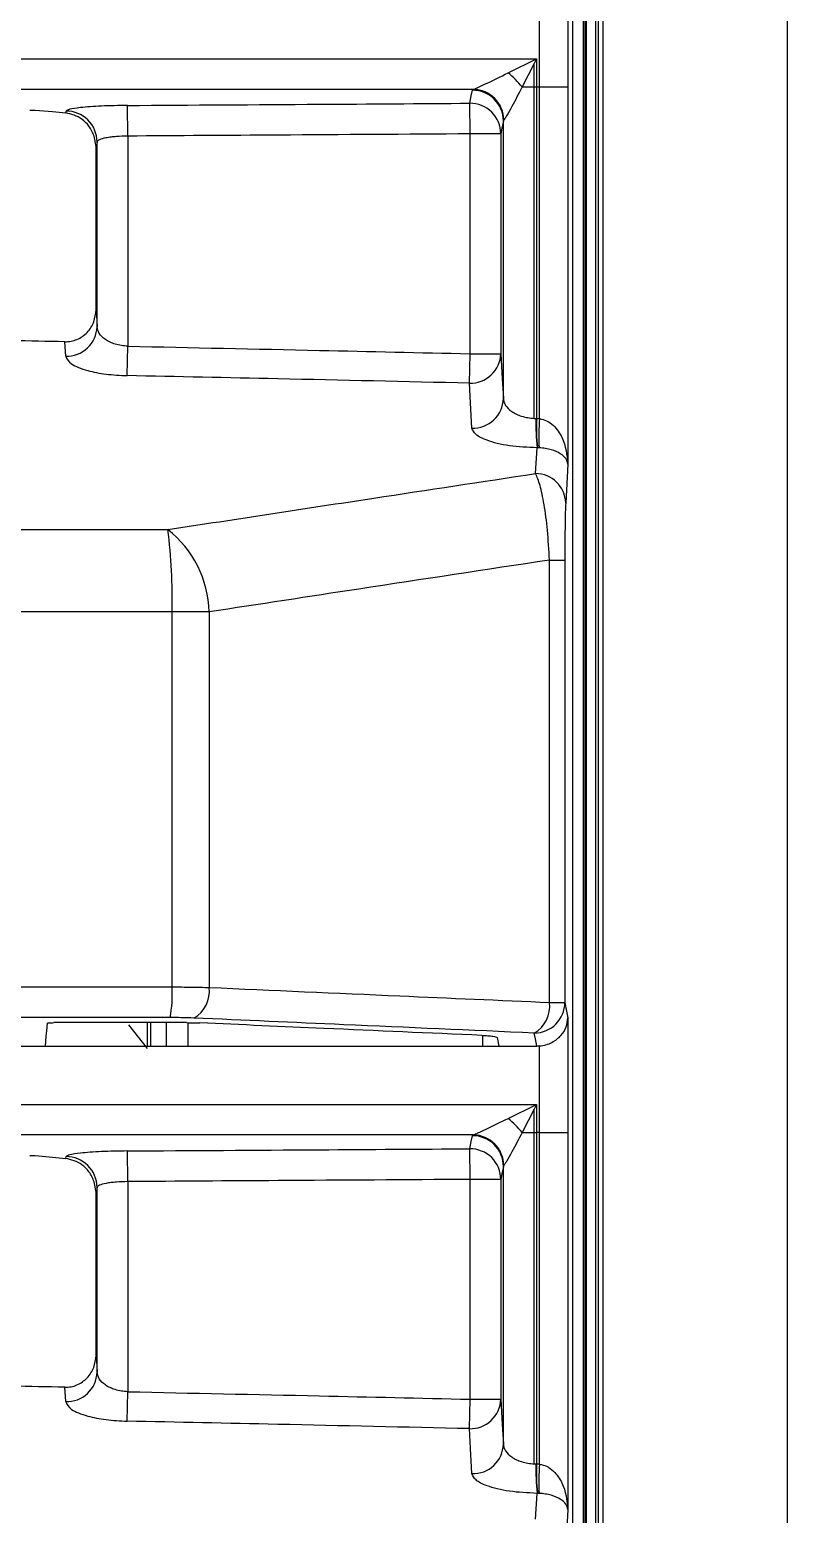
# Model space of a CAD drawing. Header units: millimetres. Extents: x -13464 to 9471, y -517 to 17126.
# Drawn here: x 6578.2 to 6609.4, y 17.1 to 78.4 of the extents above; entities that cross this region are included whole.
import ezdxf

# ---------------------------------------------------------------- set-up
doc = ezdxf.new("R2010")
doc.units = ezdxf.units.MM

msp = doc.modelspace()

# ---------------------------------------------------------------- linework, layer by layer
at = {"color": 7, "linetype": 'Continuous', "lineweight": 25}
for p, q in [((6601.081, 108.165), (6601.081, -188.405)), ((6601.084, 108.165), (6601.084, -188.405)), ((6601.15, -188.405), (6601.15, 108.165)), ((6601.53, 108.165), (6601.53, -188.405)), ((6601.632, 108.165), (6601.632, -188.405)), ((6601.633, 108.165), (6601.633, -188.405)), ((6601.849, -188.405), (6601.849, 108.165)), ((6609.45, 108.165), (6609.45, -188.405)), ((6600.578, 103.055), (6600.578, -11.077)), ((6601.027, -188.405), (6601.027, 103.078)), ((6600.388, 80.773), (6600.388, 76.04)), ((6599.216, 76.04), (6599.216, 79.614)), ((6597.918, 76.621), (6599.089, 77.203)), ((6598.991, 77.008), (6598.498, 76.04)), ((6599.089, 77.203), (6598.991, 77.008)), ((6598.991, 76.04), (6598.991, 77.008)), ((6599.089, 77.203), (6599.089, 76.04)), ((6598.498, 76.04), (6598.991, 76.04)), ((6598.991, 76.04), (6599.089, 76.04)), ((6598.991, 62.355), (6598.991, 76.04)), ((6599.089, 76.04), (6599.216, 76.04)), ((6599.089, 76.04), (6599.089, 62.352)), ((6599.216, 62.347), (6599.216, 76.04)), ((6599.216, 76.04), (6600.388, 76.04)), ((6600.388, 76.04), (6600.388, 60.468)), ((6579.641, 74.97), (6579.656, 75.045)), ((6582.203, 74.013), (6582.196, 75.278)), ((6596.344, 74.103), (6596.336, 75.368)), ((6597.721, 63.168), (6597.721, 74.64)), ((6580.893, 73.577), (6580.82, 74.003)), ((6580.934, 73.78), (6580.893, 73.577)), ((6580.934, 66.14), (6580.934, 73.78)), ((6582.203, 74.013), (6582.203, 65.333)), ((6596.344, 65.023), (6596.344, 74.103)), ((6597.614, 74.103), (6596.344, 74.103)), ((6597.614, 74.103), (6597.614, 65.023)), ((6580.893, 66.838), (6580.893, 73.577)), ((6580.893, 66.838), (6580.934, 66.14)), ((6579.639, 64.925), (6579.605, 65.518)), ((6582.178, 64.118), (6582.203, 65.333)), ((6596.316, 63.808), (6596.344, 65.023)), ((6596.344, 65.023), (6597.614, 65.023)), ((6598.991, 62.355), (6599.067, 62.353)), ((6599.053, 60.074), (6599.115, 61.137)), ((6600.388, 60.468), (6600.294, 58.858)), ((6599.625, 38.231), (6599.625, 56.5)), ((6599.625, 56.5), (6600.26, 56.5)), ((6600.26, 56.5), (6600.26, 38.231)), ((6584.036, 38.871), (6584.036, 54.359)), ((6585.566, 54.359), (6584.036, 54.359)), ((6585.566, 54.359), (6585.566, 38.85)), ((6599.625, 38.231), (6600.26, 38.231)), ((6600.388, 37.593), (6600.388, 32.86)), ((6582.239, 37.305), (6583, 36.328)), ((6583.012, 37.396), (6583.012, 36.429)), ((6583.148, 37.396), (6583.148, 36.429)), ((6583.808, 36.429), (6583.808, 37.396)), ((6584.687, 37.395), (6584.687, 36.429)), ((6596.873, 36.429), (6596.873, 36.868)), ((6597.46, 36.781), (6597.53, 36.429)), ((6599.216, 32.86), (6599.216, 36.434)), ((6597.918, 33.441), (6599.089, 34.023)), ((6598.991, 33.828), (6598.498, 32.86)), ((6599.089, 34.023), (6598.991, 33.828)), ((6598.991, 32.86), (6598.991, 33.828)), ((6599.089, 34.023), (6599.089, 32.86)), ((6598.498, 32.86), (6598.991, 32.86)), ((6598.991, 32.86), (6599.089, 32.86)), ((6598.991, 19.175), (6598.991, 32.86)), ((6599.216, 32.86), (6599.089, 32.86)), ((6599.089, 32.86), (6599.089, 19.172)), ((6599.216, 19.167), (6599.216, 32.86)), ((6599.216, 32.86), (6600.388, 32.86)), ((6600.388, 32.86), (6600.388, 17.288)), ((6582.203, 30.833), (6582.196, 32.098)), ((6596.344, 30.923), (6596.336, 32.188)), ((6579.641, 31.79), (6579.656, 31.865)), ((6597.721, 19.988), (6597.721, 31.46)), ((6580.893, 30.397), (6580.82, 30.823)), ((6582.203, 30.833), (6582.203, 22.153)), ((6597.614, 30.923), (6596.344, 30.923)), ((6596.344, 21.843), (6596.344, 30.923)), ((6597.614, 30.923), (6597.614, 21.843)), ((6580.934, 30.6), (6580.893, 30.397)), ((6580.893, 23.658), (6580.893, 30.397)), ((6580.934, 22.96), (6580.934, 30.6)), ((6580.893, 23.658), (6580.934, 22.96)), ((6579.639, 21.745), (6579.605, 22.338)), ((6582.178, 20.938), (6582.203, 22.153)), ((6596.316, 20.628), (6596.344, 21.843)), ((6596.344, 21.843), (6597.614, 21.843)), ((6598.991, 19.175), (6599.067, 19.173)), ((6599.053, 16.894), (6599.115, 17.957)), ((6600.388, 17.288), (6600.294, 15.678))]:
    msp.add_line(p, q, dxfattribs=at)
at = {"color": 7, "linetype": 'Continuous', "lineweight": 25, "flags": 128}
for points in [[(6596.336, 75.368), (6596.396, 75.669), (6596.443, 75.905)], [(6578.385, 75.089), (6579.089, 75.022), (6579.641, 74.97)], [(6597.721, 74.64), (6597.661, 74.339), (6597.614, 74.103)], [(6597.614, 65.023), (6597.674, 63.984), (6597.721, 63.168)], [(6596.423, 61.952), (6596.364, 62.991), (6596.316, 63.808)], [(6600.26, 38.231), (6600.331, 37.874), (6600.388, 37.593)], [(6578.879, 37.372), (6578.847, 37.052), (6578.826, 36.844), (6578.806, 36.637), (6578.785, 36.429)], [(6599.106, 36.429), (6599.046, 36.73), (6598.999, 36.966)], [(6596.336, 32.188), (6596.396, 32.489), (6596.443, 32.725)], [(6578.385, 31.909), (6579.089, 31.842), (6579.641, 31.79)], [(6597.721, 31.46), (6597.661, 31.159), (6597.614, 30.923)], [(6597.614, 21.843), (6597.674, 20.804), (6597.721, 19.988)], [(6596.423, 18.772), (6596.364, 19.811), (6596.316, 20.628)]]:
    msp.add_lwpolyline(points, dxfattribs=at)
at = {"color": 7, "linetype": 'Continuous', "lineweight": 25}
for centre, radius, start, end in [((6595.227, 73.36), 4.229, 39.32722, 50.47227), ((6596.451, 74.636), 1.27, 0.20829, 90.38106), ((6596.458, 74.658), 1.281, 0.68379, 89.145), ((6579.664, 73.775), 1.27, 0.20816, 90.34086), ((6596.344, 74.098), 1.27, 0.20829, 90.3808), ((6579.682, 66.176), 1.252, 268.02846, 358.35387), ((6596.362, 65.059), 1.252, 267.89982, 358.34982), ((6596.469, 63.204), 1.252, 267.89899, 358.34979), ((6608.338, 62.107), 9.275, 178.48183, 186.0015), ((6606.303, 62.027), 7.221, 177.41622, 187.07262), ((6606.385, 61.648), 7.203, 174.43729, 184.07723), ((6599.045, 58.824), 1.25, 1.57303, 89.64041), ((6561.76, 54.91), 22.283, 358.5837, 7.35474), ((6581.092, 54.246), 4.475, 1.45205, 51.79667), ((6578.474, 38.591), 5.569, 349.80126, 2.873), ((6584.314, 38.683), 1.263, 299.62712, 7.63274), ((6598.374, 38.063), 1.262, 299.65598, 7.65819), ((6598.99, 38.236), 1.27, 270.38189, 359.79419), ((6595.227, 30.18), 4.229, 39.32722, 50.47227), ((6596.451, 31.456), 1.27, 0.20829, 90.38106), ((6596.458, 31.478), 1.281, 0.68379, 89.145), ((6596.344, 30.918), 1.27, 0.20829, 90.3808), ((6579.664, 30.595), 1.27, 0.20816, 90.34086), ((6579.682, 22.996), 1.252, 268.02846, 358.35387), ((6596.362, 21.879), 1.252, 267.89982, 358.34982), ((6596.469, 20.024), 1.252, 267.89899, 358.34979), ((6608.338, 18.927), 9.275, 178.48183, 186.0015), ((6606.303, 18.847), 7.221, 177.41622, 187.07262), ((6606.385, 18.468), 7.203, 174.43729, 184.07723)]:
    msp.add_arc(centre, radius, start, end, dxfattribs=at)
for points, knots in [([(6437.527, 77.203), (6455.494, 77.203), (6491.433, 77.203), (6545.311, 77.203), (6581.164, 77.203), (6599.089, 77.203)], [0, 0, 0, 0, 0.333313, 0.666684, 1, 1, 1, 1]), ([(6596.477, 75.938), (6596.498, 75.946), (6596.542, 75.963), (6596.714, 76.041), (6597.154, 76.247), (6597.604, 76.468), (6597.918, 76.621)], [0, 0, 0, 0, 0.1004812, 0.2076501, 0.4479655, 1, 1, 1, 1]), ([(6598.498, 76.04), (6598.353, 75.763), (6598.126, 75.328), (6597.886, 74.902), (6597.779, 74.725), (6597.751, 74.69), (6597.738, 74.673)], [0, 0, 0, 0, 0.498607, 0.784929, 0.899321, 1, 1, 1, 1]), ([(6596.477, 75.938), (6578.84, 75.938), (6543.566, 75.938), (6490.56, 75.938), (6455.204, 75.938), (6437.527, 75.938)], [0, 0, 0, 0, 0.333333, 0.666667, 1, 1, 1, 1]), ([(6596.443, 75.905), (6596.446, 75.911), (6596.45, 75.922), (6596.469, 75.933), (6596.477, 75.938)], [0, 0, 0, 0, 0.559921, 1, 1, 1, 1]), ([(6578.152, 75.084), (6578.192, 75.084), (6578.272, 75.085), (6578.347, 75.088), (6578.385, 75.089)], [0, 0, 0, 0, 0.4953921, 1, 1, 1, 1]), ([(6580.82, 74.003), (6580.753, 74.149), (6580.619, 74.442), (6580.216, 74.823), (6579.871, 74.911), (6579.641, 74.97)], [0, 0, 0, 0, 0.25079, 0.50148, 1, 1, 1, 1]), ([(6582.196, 75.278), (6581.826, 75.272), (6581.087, 75.259), (6580.258, 75.196), (6579.758, 75.121), (6579.69, 75.07), (6579.656, 75.045)], [0, 0, 0, 0, 0.280063, 0.559569, 0.779706, 1, 1, 1, 1]), ([(6582.196, 75.278), (6584.835, 75.295), (6589.549, 75.323), (6594.262, 75.354), (6596.336, 75.368)], [0, 0, 0, 0, 0.56, 1, 1, 1, 1]), ([(6597.738, 74.673), (6597.733, 74.667), (6597.724, 74.656), (6597.722, 74.645), (6597.721, 74.64)], [0, 0, 0, 0, 0.559923, 1, 1, 1, 1]), ([(6582.203, 74.013), (6582.043, 74.008), (6581.798, 74), (6581.504, 73.97), (6581.244, 73.93), (6580.997, 73.866), (6580.955, 73.808), (6580.934, 73.78)], [0, 0, 0, 0, 0.241164, 0.368747, 0.500771, 0.750279, 1, 1, 1, 1]), ([(6596.344, 74.103), (6593.705, 74.086), (6588.991, 74.055), (6584.277, 74.026), (6582.203, 74.013)], [0, 0, 0, 0, 0.56, 1, 1, 1, 1]), ([(6579.605, 65.518), (6579.69, 65.522), (6579.862, 65.528), (6580.109, 65.607), (6580.335, 65.732), (6580.595, 65.955), (6580.838, 66.325), (6580.875, 66.667), (6580.893, 66.838)], [0, 0, 0, 0, 0.125171, 0.250771, 0.376088, 0.501246, 0.750566, 1, 1, 1, 1]), ([(6579.605, 65.518), (6578.145, 65.548), (6575.538, 65.601), (6572.931, 65.652), (6571.784, 65.674)], [0, 0, 0, 0, 0.56, 1, 1, 1, 1]), ([(6582.203, 65.333), (6582.116, 65.34), (6581.936, 65.354), (6581.689, 65.415), (6581.464, 65.501), (6581.215, 65.643), (6580.99, 65.86), (6580.952, 66.046), (6580.934, 66.14)], [0, 0, 0, 0, 0.122627, 0.25013, 0.369931, 0.500231, 0.749635, 1, 1, 1, 1]), ([(6582.203, 65.333), (6584.843, 65.277), (6589.557, 65.178), (6594.27, 65.07), (6596.344, 65.023)], [0, 0, 0, 0, 0.56, 1, 1, 1, 1]), ([(6579.639, 64.925), (6579.69, 64.814), (6579.792, 64.595), (6580.456, 64.333), (6581.289, 64.164), (6581.882, 64.133), (6582.178, 64.118)], [0, 0, 0, 0, 0.280246, 0.559743, 0.779839, 1, 1, 1, 1]), ([(6596.316, 63.808), (6593.677, 63.868), (6588.965, 63.975), (6584.252, 64.074), (6582.178, 64.118)], [0, 0, 0, 0, 0.56, 1, 1, 1, 1]), ([(6597.721, 63.168), (6597.724, 63.133), (6597.728, 63.09), (6597.741, 63.044), (6597.745, 63.033), (6597.746, 63.029), (6597.746, 63.029), (6597.761, 62.982), (6597.827, 62.845), (6598.001, 62.669), (6598.251, 62.527), (6598.476, 62.44), (6598.724, 62.377), (6598.903, 62.362), (6598.991, 62.355)], [0, 0, 0, 0, 0.092634, 0.116475, 0.122772, 0.124514, 0.125033, 0.125318, 0.250443, 0.499779, 0.630096, 0.749793, 0.877409, 1, 1, 1, 1]), ([(6599.115, 61.137), (6598.72, 61.156), (6597.931, 61.192), (6597.049, 61.419), (6596.528, 61.684), (6596.458, 61.863), (6596.423, 61.952)], [0, 0, 0, 0, 0.27986, 0.559294, 0.779535, 1, 1, 1, 1]), ([(6599.067, 62.353), (6599.071, 62.353), (6599.078, 62.353), (6599.086, 62.352), (6599.089, 62.352)], [0, 0, 0, 0, 0.56, 1, 1, 1, 1]), ([(6599.089, 62.352), (6599.113, 62.352), (6599.155, 62.351), (6599.197, 62.348), (6599.216, 62.347)], [0, 0, 0, 0, 0.56, 1, 1, 1, 1]), ([(6599.216, 62.347), (6599.317, 62.321), (6599.536, 62.265), (6599.875, 62), (6600.281, 61.414), (6600.345, 60.846), (6600.388, 60.468)], [0, 0, 0, 0, 0.115525, 0.250435, 0.500518, 1, 1, 1, 1]), ([(6599.136, 61.138), (6599.132, 61.138), (6599.125, 61.137), (6599.118, 61.137), (6599.115, 61.137)], [0, 0, 0, 0, 0.56, 1, 1, 1, 1]), ([(6599.2, 61.136), (6599.188, 61.137), (6599.167, 61.138), (6599.146, 61.138), (6599.136, 61.138)], [0, 0, 0, 0, 0.56, 1, 1, 1, 1]), ([(6600.388, 60.468), (6600.37, 60.543), (6600.335, 60.689), (6600.11, 60.893), (6599.8, 61.035), (6599.473, 61.113), (6599.289, 61.129), (6599.2, 61.136)], [0, 0, 0, 0, 0.280038, 0.54801, 0.790576, 0.899411, 1, 1, 1, 1]), ([(6583.86, 57.762), (6586.696, 58.196), (6591.759, 58.97), (6596.824, 59.736), (6599.053, 60.074)], [0, 0, 0, 0, 0.56, 1, 1, 1, 1]), ([(6599.625, 56.5), (6599.601, 56.92), (6599.554, 57.749), (6599.41, 58.818), (6599.239, 59.641), (6599.115, 59.93), (6599.053, 60.074)], [0, 0, 0, 0, 0.2594475, 0.5120316, 0.7582354, 1, 1, 1, 1]), ([(6600.294, 58.858), (6600.289, 58.745), (6600.279, 58.519), (6600.268, 57.918), (6600.261, 57.224), (6600.26, 56.741), (6600.26, 56.5)], [0, 0, 0, 0, 0.2794818, 0.5597806, 0.7801195, 1, 1, 1, 1]), ([(6437.527, 57.761), (6451.195, 57.761), (6478.532, 57.761), (6516.594, 57.761), (6551.707, 57.762), (6573.142, 57.762), (6583.86, 57.762)], [0, 0, 0, 0, 0.279994, 0.559975, 0.779982, 1, 1, 1, 1]), ([(6599.625, 56.5), (6597.001, 56.102), (6592.314, 55.392), (6587.628, 54.675), (6585.566, 54.359)], [0, 0, 0, 0, 0.56, 1, 1, 1, 1]), ([(6584.036, 54.359), (6567.775, 54.359), (6535.255, 54.358), (6486.401, 54.357), (6453.818, 54.357), (6437.527, 54.357)], [0, 0, 0, 0, 0.333352, 0.666673, 1, 1, 1, 1]), ([(6437.527, 38.871), (6453.817, 38.871), (6486.401, 38.871), (6535.255, 38.871), (6567.776, 38.871), (6584.036, 38.871)], [0, 0, 0, 0, 0.333303, 0.666666, 1, 1, 1, 1]), ([(6584.036, 38.871), (6584.302, 38.87), (6584.839, 38.868), (6585.322, 38.856), (6585.566, 38.85)], [0, 0, 0, 0, 0.495619, 1, 1, 1, 1]), ([(6585.566, 38.85), (6588.19, 38.734), (6592.877, 38.527), (6597.563, 38.321), (6599.625, 38.231)], [0, 0, 0, 0, 0.56, 1, 1, 1, 1]), ([(6583.955, 37.605), (6567.704, 37.605), (6535.202, 37.606), (6486.375, 37.606), (6453.81, 37.606), (6437.527, 37.606)], [0, 0, 0, 0, 0.333333, 0.666666, 1, 1, 1, 1]), ([(6584.939, 37.585), (6584.763, 37.592), (6584.451, 37.603), (6584.107, 37.605), (6583.955, 37.605)], [0, 0, 0, 0, 0.561005, 1, 1, 1, 1]), ([(6598.999, 36.966), (6596.374, 37.081), (6591.687, 37.286), (6587.001, 37.494), (6584.939, 37.585)], [0, 0, 0, 0, 0.56, 1, 1, 1, 1]), ([(6599.216, 36.434), (6599.305, 36.447), (6599.489, 36.474), (6599.813, 36.609), (6600.122, 36.858), (6600.342, 37.214), (6600.372, 37.466), (6600.388, 37.593)], [0, 0, 0, 0, 0.120989, 0.250624, 0.50001, 0.749503, 1, 1, 1, 1]), ([(6578.879, 37.372), (6578.881, 37.374), (6578.884, 37.378), (6578.911, 37.384), (6578.951, 37.389), (6579.002, 37.392), (6579.065, 37.395), (6579.116, 37.396), (6579.15, 37.396)], [0, 0, 0, 0, 0.160604, 0.29762, 0.500029, 0.631011, 0.758179, 1, 1, 1, 1]), ([(6584.635, 37.396), (6583.611, 37.396), (6581.783, 37.396), (6579.955, 37.396), (6579.15, 37.396)], [0, 0, 0, 0, 0.559995, 1, 1, 1, 1]), ([(6584.635, 37.396), (6584.73, 37.395), (6584.921, 37.394), (6585.094, 37.388), (6585.181, 37.385)], [0, 0, 0, 0, 0.495563, 1, 1, 1, 1]), ([(6596.825, 36.871), (6594.652, 36.967), (6590.77, 37.137), (6586.889, 37.309), (6585.181, 37.385)], [0, 0, 0, 0, 0.56, 1, 1, 1, 1]), ([(6596.825, 36.871), (6596.912, 36.867), (6597.094, 36.857), (6597.286, 36.836), (6597.426, 36.811), (6597.448, 36.792), (6597.46, 36.781)], [0, 0, 0, 0, 0.240843, 0.500155, 0.720796, 1, 1, 1, 1]), ([(6576.728, 36.429), (6577.112, 36.429), (6577.798, 36.429), (6578.483, 36.429), (6578.785, 36.429)], [0, 0, 0, 0, 0.560002, 1, 1, 1, 1]), ([(6578.785, 36.429), (6582.285, 36.429), (6588.535, 36.429), (6594.782, 36.429), (6597.53, 36.429)], [0, 0, 0, 0, 0.560018, 1, 1, 1, 1]), ([(6597.53, 36.429), (6597.824, 36.429), (6598.35, 36.429), (6598.875, 36.429), (6599.106, 36.429)], [0, 0, 0, 0, 0.560002, 1, 1, 1, 1]), ([(6599.216, 36.434), (6599.195, 36.432), (6599.159, 36.43), (6599.122, 36.429), (6599.106, 36.429)], [0, 0, 0, 0, 0.56, 1, 1, 1, 1]), ([(6437.527, 34.023), (6455.494, 34.023), (6491.433, 34.023), (6545.311, 34.023), (6581.164, 34.023), (6599.089, 34.023)], [0, 0, 0, 0, 0.333313, 0.666684, 1, 1, 1, 1]), ([(6596.477, 32.758), (6596.498, 32.766), (6596.542, 32.783), (6596.714, 32.861), (6597.154, 33.067), (6597.604, 33.288), (6597.918, 33.441)], [0, 0, 0, 0, 0.1004812, 0.2076501, 0.4479655, 1, 1, 1, 1]), ([(6596.477, 32.758), (6578.84, 32.758), (6543.566, 32.758), (6490.56, 32.758), (6455.204, 32.758), (6437.527, 32.758)], [0, 0, 0, 0, 0.333333, 0.666667, 1, 1, 1, 1]), ([(6596.443, 32.725), (6596.446, 32.731), (6596.45, 32.742), (6596.469, 32.753), (6596.477, 32.758)], [0, 0, 0, 0, 0.559921, 1, 1, 1, 1]), ([(6598.498, 32.86), (6598.353, 32.583), (6598.126, 32.148), (6597.886, 31.722), (6597.779, 31.545), (6597.751, 31.51), (6597.738, 31.493)], [0, 0, 0, 0, 0.498607, 0.784929, 0.899321, 1, 1, 1, 1]), ([(6578.152, 31.904), (6578.192, 31.904), (6578.272, 31.905), (6578.347, 31.908), (6578.385, 31.909)], [0, 0, 0, 0, 0.495392, 1, 1, 1, 1]), ([(6582.196, 32.098), (6581.826, 32.092), (6581.087, 32.079), (6580.258, 32.016), (6579.758, 31.941), (6579.69, 31.89), (6579.656, 31.865)], [0, 0, 0, 0, 0.280063, 0.559569, 0.779706, 1, 1, 1, 1]), ([(6582.196, 32.098), (6584.835, 32.115), (6589.549, 32.143), (6594.262, 32.174), (6596.336, 32.188)], [0, 0, 0, 0, 0.56, 1, 1, 1, 1]), ([(6580.82, 30.823), (6580.753, 30.969), (6580.619, 31.262), (6580.216, 31.643), (6579.871, 31.731), (6579.641, 31.79)], [0, 0, 0, 0, 0.25079, 0.50148, 1, 1, 1, 1]), ([(6597.738, 31.493), (6597.733, 31.487), (6597.724, 31.476), (6597.722, 31.465), (6597.721, 31.46)], [0, 0, 0, 0, 0.559923, 1, 1, 1, 1]), ([(6582.203, 30.833), (6582.043, 30.828), (6581.798, 30.82), (6581.504, 30.79), (6581.244, 30.75), (6580.997, 30.686), (6580.955, 30.628), (6580.934, 30.6)], [0, 0, 0, 0, 0.241164, 0.368747, 0.500771, 0.750279, 1, 1, 1, 1]), ([(6596.344, 30.923), (6593.705, 30.906), (6588.991, 30.875), (6584.277, 30.846), (6582.203, 30.833)], [0, 0, 0, 0, 0.56, 1, 1, 1, 1]), ([(6579.605, 22.338), (6579.69, 22.342), (6579.862, 22.348), (6580.109, 22.427), (6580.335, 22.552), (6580.595, 22.775), (6580.838, 23.145), (6580.875, 23.487), (6580.893, 23.658)], [0, 0, 0, 0, 0.125171, 0.250771, 0.376088, 0.501246, 0.750566, 1, 1, 1, 1]), ([(6582.203, 22.153), (6582.116, 22.16), (6581.936, 22.174), (6581.689, 22.235), (6581.464, 22.321), (6581.215, 22.463), (6580.99, 22.68), (6580.952, 22.866), (6580.934, 22.96)], [0, 0, 0, 0, 0.122627, 0.25013, 0.369931, 0.500231, 0.749635, 1, 1, 1, 1]), ([(6579.605, 22.338), (6578.145, 22.368), (6575.538, 22.421), (6572.931, 22.472), (6571.784, 22.494)], [0, 0, 0, 0, 0.56, 1, 1, 1, 1]), ([(6582.203, 22.153), (6584.843, 22.097), (6589.557, 21.998), (6594.27, 21.89), (6596.344, 21.843)], [0, 0, 0, 0, 0.56, 1, 1, 1, 1]), ([(6579.639, 21.745), (6579.69, 21.634), (6579.792, 21.415), (6580.456, 21.153), (6581.289, 20.984), (6581.882, 20.953), (6582.178, 20.938)], [0, 0, 0, 0, 0.2802459, 0.5597431, 0.7798393, 1, 1, 1, 1]), ([(6596.316, 20.628), (6593.677, 20.688), (6588.965, 20.795), (6584.252, 20.894), (6582.178, 20.938)], [0, 0, 0, 0, 0.56, 1, 1, 1, 1]), ([(6597.721, 19.988), (6597.724, 19.953), (6597.728, 19.91), (6597.741, 19.864), (6597.745, 19.853), (6597.746, 19.849), (6597.746, 19.849), (6597.761, 19.802), (6597.827, 19.665), (6598.001, 19.489), (6598.251, 19.347), (6598.476, 19.26), (6598.724, 19.197), (6598.903, 19.182), (6598.991, 19.175)], [0, 0, 0, 0, 0.092634, 0.116475, 0.122772, 0.124514, 0.125033, 0.125318, 0.250443, 0.499779, 0.630096, 0.749793, 0.877409, 1, 1, 1, 1]), ([(6599.067, 19.173), (6599.071, 19.173), (6599.078, 19.173), (6599.086, 19.172), (6599.089, 19.172)], [0, 0, 0, 0, 0.56, 1, 1, 1, 1]), ([(6599.089, 19.172), (6599.113, 19.172), (6599.155, 19.171), (6599.197, 19.168), (6599.216, 19.167)], [0, 0, 0, 0, 0.56, 1, 1, 1, 1]), ([(6599.216, 19.167), (6599.317, 19.141), (6599.536, 19.085), (6599.875, 18.82), (6600.281, 18.234), (6600.345, 17.666), (6600.388, 17.288)], [0, 0, 0, 0, 0.115525, 0.2504353, 0.5005179, 1, 1, 1, 1]), ([(6599.115, 17.957), (6598.72, 17.976), (6597.931, 18.012), (6597.049, 18.239), (6596.528, 18.504), (6596.458, 18.683), (6596.423, 18.772)], [0, 0, 0, 0, 0.27986, 0.559294, 0.779535, 1, 1, 1, 1]), ([(6599.136, 17.958), (6599.132, 17.958), (6599.125, 17.957), (6599.118, 17.957), (6599.115, 17.957)], [0, 0, 0, 0, 0.56, 1, 1, 1, 1]), ([(6599.2, 17.956), (6599.188, 17.957), (6599.167, 17.958), (6599.146, 17.958), (6599.136, 17.958)], [0, 0, 0, 0, 0.56, 1, 1, 1, 1]), ([(6600.388, 17.288), (6600.37, 17.363), (6600.335, 17.509), (6600.11, 17.713), (6599.8, 17.855), (6599.473, 17.933), (6599.289, 17.949), (6599.2, 17.956)], [0, 0, 0, 0, 0.280038, 0.54801, 0.790576, 0.899411, 1, 1, 1, 1])]:
    msp.add_open_spline(points, degree=3, knots=knots, dxfattribs=at)

doc.saveas('drawing.dxf')
